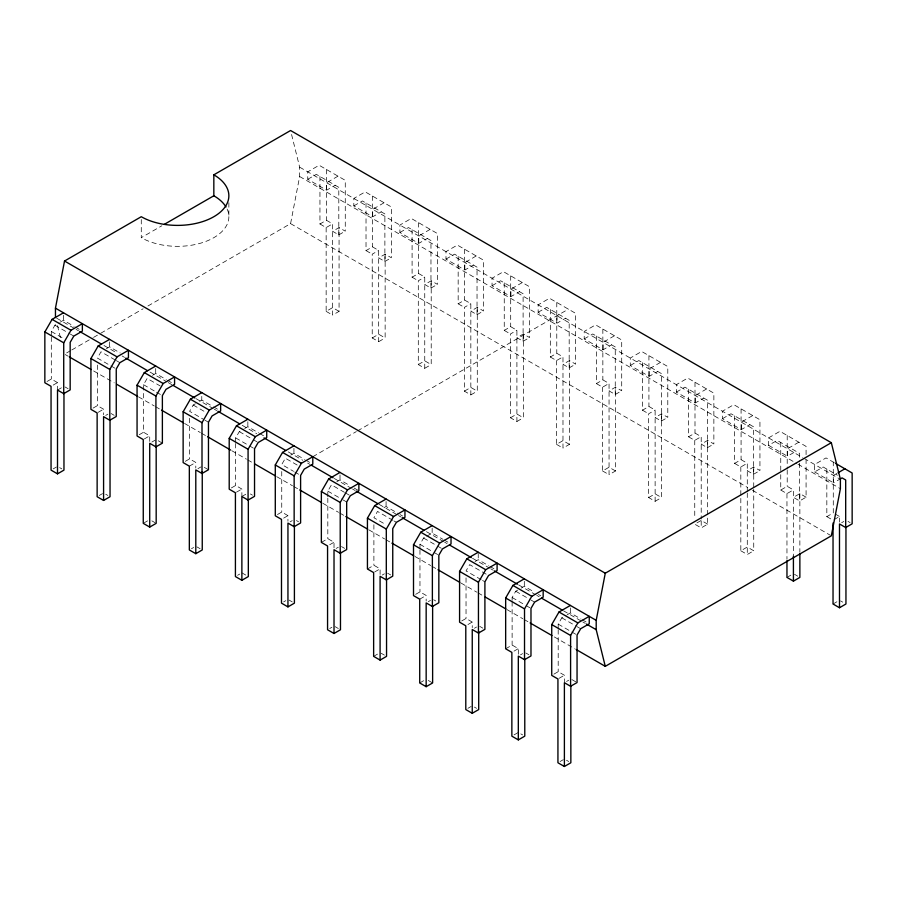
<?xml version="1.0" encoding="UTF-8"?>
<svg xmlns="http://www.w3.org/2000/svg" width="897" height="897" viewBox="0 0 897 897"><rect width="100%" height="100%" fill="white"/><g stroke="black" fill="none" stroke-linecap="round" stroke-linejoin="round"><path stroke-width="0.67" stroke-dasharray="4.49 3.36" d="M147.938 305.989L290.583 223.633L299.654 176.507L299.654 167.167L291.256 133.227M51.308 335.669L51.308 331.475L54.93 325.185L59.213 322.718M149.721 441.425L149.721 435.841L143.52 432.264L143.52 384.712L147.142 378.433L160.115 385.912M195.367 403.796L193.225 405.029L189.592 411.308L203.742 419.482M235.664 442.109L235.664 437.915L239.297 431.625L243.58 429.158M327.82 496.714L327.82 491.119L331.442 484.829L344.414 492.318M419.964 548.515L419.964 544.322L423.597 538.032L425.739 536.798M512.12 600.317L512.12 597.514L515.741 591.235L520.025 588.768M558.192 628.315L558.192 624.121L561.814 617.831L566.097 615.364M141.278 219.507L141.278 237.66L161.841 225.786M60.29 322.101L63.496 320.251L74.115 326.373M307.749 179.299L316.316 174.354L338.808 187.338L338.808 234.891L332.608 231.303L339.066 227.58L345.267 231.157L345.267 180.342L319.141 165.261L307.749 171.843L307.749 179.299L326.62 190.186L335.186 185.242M338.012 176.16L326.62 182.73L326.62 190.186M70.571 350.66L64.528 354.147L68.172 356.244M71.782 349.965L92.335 338.091M93.546 337.395L99.589 333.908M100.8 333.213L143.105 308.781M47.003 381.505L51.308 379.016L57.509 382.604L57.509 389.59M319.949 176.451L319.949 223.992L326.407 220.27L332.608 223.846L332.608 315.094L339.066 311.36L339.066 227.58M106.362 348.698L109.569 346.847L120.187 352.97M353.833 205.895L362.388 200.95L384.88 213.946L384.88 261.487L378.68 257.91L385.138 254.176L391.339 257.764L391.339 206.949L365.225 191.868L353.833 198.439L353.833 205.895L372.692 216.794L381.259 211.849M53.203 385.093L57.509 382.604M319.949 223.992L326.149 227.58L332.608 223.846M57.509 390.06L61.815 387.571M384.084 202.756L372.692 209.337L372.692 216.794M338.808 234.891L345.267 231.157M93.075 408.113L97.381 405.623L103.581 409.2L103.581 414.795M366.021 203.047L366.021 250.599L372.479 246.866L378.68 250.454L378.68 341.69L372.221 337.967L372.221 254.176L378.68 250.454M152.501 375.338L155.708 373.488L166.315 379.61M399.905 232.502L408.471 227.558L430.964 240.542L430.964 288.094L424.752 284.506L431.21 280.783L437.422 284.36L437.422 233.545L411.297 218.464L399.905 225.046L399.905 232.502L418.764 243.39L427.331 238.445M98.199 412.306L103.581 409.2M105.734 415.423L107.887 414.179M430.156 229.363L418.764 235.933L418.764 243.39M384.88 261.487L391.339 257.764M53.203 468.873L56.433 467.012M326.149 227.58L326.149 311.36L332.608 307.637L339.066 311.36M139.214 434.742L143.52 432.264M412.093 229.654L412.093 277.195L418.551 273.473L424.752 277.05L424.752 368.297L418.294 364.563L418.294 280.783L424.752 277.05M199.639 401.318L201.78 400.084L212.398 406.218M445.977 259.098L454.544 254.154L477.036 267.149L477.036 314.69L470.835 311.113L477.282 307.379L483.494 310.967L483.494 260.152L457.369 245.072L445.977 251.642L445.977 259.098L464.848 269.997L473.403 265.052M144.339 438.947L149.721 435.841M151.873 442.053L155.103 440.192M476.24 255.959L464.848 262.541L464.848 269.997M430.964 288.094L437.422 284.36M99.275 495.469L102.505 493.608M372.221 337.967L378.68 334.233L385.138 337.967L385.138 254.176M378.68 341.69L385.138 337.967M185.287 461.35L189.592 458.86L195.793 462.437L195.793 468.032M458.165 256.25L458.165 303.803L464.624 300.069L470.835 303.657L470.835 394.893L464.377 391.159L464.377 307.379L470.835 303.657M244.646 428.542L247.852 426.692L258.471 432.814M492.049 285.706L500.616 280.761L523.108 293.745L523.108 341.297L516.907 337.709L523.366 333.987L529.566 337.564L529.566 286.748L503.441 271.668L492.049 278.249L492.049 285.706L510.92 296.593L519.475 291.648M189.334 466.171L195.793 462.437M197.945 468.66L201.175 466.788M522.312 282.555L510.92 289.137L510.92 296.593M477.036 314.69L483.494 310.967M144.339 522.727L147.568 520.865M418.294 364.563L424.752 360.841L431.21 364.563L431.21 280.783M424.752 368.297L431.21 364.563M231.359 487.946L235.664 485.456L241.876 489.044L241.876 496.03M504.249 282.858L504.249 330.399L510.696 326.676L516.907 330.253L516.907 421.489L510.449 417.767L510.449 333.987L516.907 330.253M290.718 455.138L293.936 453.288L304.543 459.41M538.133 312.302L546.688 307.357L569.18 320.341L569.18 367.893L562.98 364.317L569.438 360.583L575.639 364.16L575.639 313.345L549.525 298.264L538.133 304.845L538.133 312.302L556.992 323.189L565.558 318.256M236.494 492.15L241.876 489.044M241.876 496.501L246.182 494.012M312.795 456.719L356.322 431.592M357.522 430.896L568.384 309.162M523.108 341.297L529.566 337.564M191.487 548.706L193.64 547.473M464.377 391.159L470.835 387.437L477.282 391.159L477.282 307.379M470.835 394.893L477.282 391.159M277.442 514.553L281.748 512.064L287.948 515.64L287.948 521.224M550.321 309.454L550.321 357.006L556.779 353.272L562.98 356.86L562.98 448.096L569.438 444.363L569.438 360.583M336.801 481.745L340.008 479.884L349.438 485.333M584.205 338.909L592.76 333.964L615.252 346.948L615.252 394.489L609.052 390.913L615.51 387.179L621.711 390.767L621.711 339.952L595.597 324.871L584.205 331.442L584.205 338.909L603.064 349.796L611.631 344.852M283.643 518.13L287.948 515.64M550.321 357.006L556.521 360.583L562.98 356.86M290.101 521.852L292.254 520.619M614.456 335.758L603.064 342.34L603.064 349.796M569.18 367.893L575.639 364.16M237.57 575.313L239.723 574.069M510.449 417.767L516.907 414.033L523.366 417.767L523.366 333.987M516.907 421.489L523.366 417.767M321.361 542.393L327.82 538.66L334.02 542.248L334.02 547.832M596.393 336.05L596.393 383.602L602.851 379.868L609.052 383.456L609.052 474.692L615.51 470.97L615.51 387.179M383.938 507.724L386.08 506.491L399.053 513.981M630.277 365.505L638.843 360.56L661.336 373.544L661.336 421.097L655.124 417.509L661.582 413.786L667.794 417.363L667.794 366.548L641.669 351.467L630.277 358.049L630.277 365.505L649.148 376.392L657.703 371.448M329.715 544.726L334.02 542.248M596.393 383.602L602.593 387.179L609.052 383.456M336.173 548.459L338.326 547.215M660.528 362.366L649.148 368.936L649.148 376.392M615.252 394.489L621.711 390.767M283.643 601.909L285.795 600.665M556.521 360.583L556.521 444.363L562.98 440.64L569.438 444.363M367.434 568.99L373.892 565.267L380.093 568.844L380.093 575.829M642.465 362.657L642.465 410.198L648.923 406.476L655.124 410.052L655.124 501.3L648.666 497.566L648.666 413.786L655.124 410.052M426.804 536.182L432.152 533.087L442.77 539.22M676.349 392.101L684.916 387.168L707.408 400.152L707.408 447.693L701.207 444.116L707.666 440.382L713.866 443.97L713.866 393.155L687.741 378.074L676.349 384.645L676.349 392.101L695.22 403L703.775 398.055M374.711 571.95L380.093 568.844M382.245 575.055L384.398 573.811M706.612 388.962L695.22 395.543L695.22 403M661.336 421.097L667.794 417.363M329.715 628.517L331.868 627.272M602.593 387.179L602.593 470.97L609.052 467.236L615.51 470.97M415.659 594.352L419.964 591.863L426.165 595.451L426.165 601.035M688.537 389.253L688.537 436.805L694.996 433.072L701.207 436.66L701.207 519.049M475.018 561.544L478.236 559.694L488.843 565.816M722.421 418.708L730.988 413.764L753.48 426.748L753.48 474.3L747.279 470.712L753.738 466.989L759.938 470.566L759.938 419.751L733.813 404.67L722.421 411.252L722.421 418.708L741.292 429.596L749.858 424.651M419.718 599.174L426.165 595.451M688.537 436.805L694.749 440.382L701.207 436.66M428.318 601.663L430.47 600.418M752.684 415.569L741.292 422.139L741.292 429.596M707.408 447.693L713.866 443.97M373.634 656.357L377.94 653.868M648.666 497.566L655.124 493.843L661.582 497.566L661.582 413.786M655.124 501.3L661.582 497.566M461.731 620.948L466.036 618.47L472.248 622.047L472.248 627.631M734.621 415.86L734.621 463.401L741.079 459.679L747.279 463.256L747.279 491.657M521.09 588.14L524.308 586.29L533.737 591.74M806.078 454.633L806.078 446.392L779.953 431.311L768.561 437.882L768.561 445.338L777.127 440.405L799.619 453.389L799.619 461.776M467.942 624.536L472.248 622.047M734.621 463.401L740.821 466.989L747.279 463.256M474.401 628.259L476.554 627.014M798.823 442.199L787.431 448.78L787.431 456.237L795.987 451.292M753.48 474.3L759.938 470.566M419.718 682.953L425.088 679.848M707.666 524.173L701.207 520.439L694.749 524.173L701.207 527.896L707.666 524.173L707.666 440.382M505.661 648.8L512.12 645.066L518.32 648.643L518.32 654.238M780.749 474.659L780.749 490.042L787.207 486.309L793.419 489.897L793.419 555.523M567.173 614.748L570.38 612.898L580.987 619.02M834.277 462.673L826.025 457.907L814.633 464.489L814.633 471.945L823.199 467.001L837.439 475.219M514.015 651.132L518.32 648.643M780.749 490.042L786.961 493.619L793.419 489.897M520.473 654.866L522.626 653.621M806.078 497.207L799.866 493.619L793.419 497.353L799.619 500.93L806.078 497.207L806.078 460.127M836.923 473.403L833.504 475.376L833.504 482.833L839.928 479.133M467.942 708.316L471.172 706.455M740.821 466.989L740.821 550.769L747.279 547.047L753.738 550.769L753.738 489.325M740.821 550.769L747.279 554.503L753.738 550.769M553.886 674.152L558.192 671.662L564.392 675.25L564.392 682.236M826.832 469.097L826.832 516.638L833.279 512.916L833.279 462.101M559.01 678.356L564.392 675.25M834.109 519.598L839.491 516.493L839.491 522.076M566.545 681.462L568.698 680.218M841.644 522.704L843.797 521.471M514.015 734.912L518.32 732.434L522.626 734.912M786.961 577.41L791.266 574.921M560.087 761.519L563.316 759.658M833.033 604.006L837.338 601.517M299.654 167.167L802.804 457.661M803.992 458.345L839.244 478.695M768.561 445.338L787.431 456.237M814.633 471.945L833.504 482.833M299.654 176.507L796.749 463.502M797.96 464.198L840.399 488.697M835.354 514.104L839.491 516.493M848.013 521.415L850.087 522.615M366.021 250.599L372.221 254.176M412.093 277.195L418.294 280.783M458.165 303.803L464.377 307.379M504.249 330.399L510.449 333.987M642.465 410.198L648.666 413.786M826.832 516.638L833.033 520.226M290.583 223.633L747.672 487.531M752.516 490.334L830.117 535.128M794.495 574.304L797.725 576.166M840.567 600.9L842.72 602.145M326.149 311.36L332.608 315.094M556.521 444.363L562.98 448.096M602.593 470.97L609.052 474.692M75.292 327.057L80.001 329.782M167.504 380.294L172.213 383.019M213.576 406.89L218.285 409.615M259.648 433.498L264.368 436.222M305.72 460.094L310.44 462.818M354.158 488.058L358.867 490.782M400.23 514.654L402.585 516.022M443.948 539.893L448.668 542.618M490.02 566.5L495.918 569.898M538.458 594.464L540.813 595.821M582.175 619.704L586.885 622.428M56.679 318.188L74.866 328.694M76.077 329.39L78.499 330.791M103.962 345.491L117.294 353.194M122.149 355.997L124.571 357.387M150.034 372.087L166.999 381.887M168.221 382.593L171.854 384.69M196.107 398.694L213.071 408.494M214.293 409.189L216.715 410.591M242.179 425.29L256.721 433.688M288.251 451.886L302.794 460.284M307.649 463.087L310.07 464.489M334.323 478.493L351.288 488.293M352.499 488.988L354.932 490.39M379.173 504.383L397.36 514.889M398.571 515.584L401.004 516.986M426.456 531.686L443.432 541.485M444.643 542.192L447.076 543.582M472.528 558.282L489.504 568.081M490.715 568.788L493.148 570.189M518.601 584.889L535.576 594.689M536.787 595.384L539.22 596.785M563.462 610.79L581.648 621.285M582.859 621.991L585.293 623.381M54.93 325.185L69.08 333.359M70.269 334.043L73.801 336.083M115.164 359.955L101.013 351.792L97.381 358.071L116.251 368.97M116.341 360.639L119.873 362.68M193.225 405.029L206.187 412.519M239.297 431.625L252.27 439.115M253.447 439.799L256.979 441.84M297.165 465.038L285.369 458.232L281.748 464.511L293.532 471.317M345.592 493.002L349.135 495.043M392.852 520.282L377.525 511.436L373.892 517.715L385.688 524.521M394.03 520.966L396.384 522.323M423.597 538.032L436.559 545.522M437.747 546.206L441.279 548.246M486.174 574.17L469.669 564.639L466.036 570.918L481.364 579.765M515.741 591.235L529.892 599.409M531.069 600.082L534.612 602.122M561.814 617.831L575.964 626.005M577.141 626.689L580.684 628.73M51.308 331.475L64.281 338.965M143.52 384.712L155.304 391.518M156.493 392.202L161.202 394.927M204.92 420.166L208.463 422.207M235.664 437.915L248.637 445.405M249.815 446.078L253.358 448.13M294.709 472.001L299.43 474.726M327.82 491.119L341.97 499.281M343.147 499.965L346.679 502.006M419.964 544.322L432.937 551.801M434.114 552.485L437.658 554.525M482.552 580.449L484.907 581.805M512.12 597.514L525.081 605.004M526.27 605.688L529.802 607.729M558.192 624.121L577.051 635.009M93.624 370.943L114.244 382.851M138.486 396.844L154.25 405.949M155.461 406.644L160.316 409.447M184.558 423.451L200.323 432.545M201.533 433.251L206.388 436.043M231.841 450.743L246.395 459.141M247.606 459.847L253.672 463.345M276.702 476.643L292.467 485.748M293.678 486.443L298.533 489.246M322.774 503.239L338.539 512.344M339.75 513.039L344.605 515.842M368.846 529.847L384.611 538.94M385.822 539.646L391.888 543.145M414.919 556.443L430.683 565.547M431.894 566.242L436.749 569.046M460.991 583.039L476.756 592.143M477.966 592.839L482.81 595.642M507.063 609.646L522.828 618.739M524.039 619.446L528.882 622.238M554.346 636.937L574.955 648.845M64.999 386.932L68.105 388.715M111.082 413.528L114.177 415.322M158.253 440.763L162.379 443.152M204.325 467.359L208.463 469.748M250.398 493.967L252.461 495.155M296.47 520.563L298.544 521.762M341.51 546.565L344.616 548.359M387.582 573.172L390.688 574.966M433.666 599.768L435.729 600.968M479.738 626.375L482.844 628.158M525.81 652.971L528.916 654.765M571.882 679.578L577.051 682.561M59.662 467.629L61.815 468.873M105.734 494.236L107.887 495.469M151.873 520.865L155.103 522.727M196.869 546.845L200.098 548.706M241.876 572.824L246.182 575.313M289.025 600.048L292.254 601.909M335.097 626.644L338.326 628.517M381.169 653.251L384.398 655.113M428.318 680.475L432.623 682.953M474.401 707.071L476.554 708.316M566.545 760.275L568.698 761.519M57.475 325.633L60.839 339.212M799.866 493.619L799.866 552.272M799.619 463.177L799.619 500.93M787.207 435.493L787.207 468.458M787.207 469.837L787.207 486.309M786.961 493.619L786.961 559.257M780.749 442.49L780.749 473.257M753.738 466.989L753.738 487.934M747.279 493.058L747.279 554.503M741.079 408.864L741.079 459.679M701.207 520.91L701.207 527.896M694.996 382.257L694.996 433.072M694.749 440.382L694.749 518.589M648.923 355.661L648.923 406.476M602.851 329.064L602.851 379.868M570.38 607.919L570.38 612.898M558.192 629.716L558.192 671.662M556.992 315.733L556.992 323.189M556.779 302.457L556.779 353.272M524.308 581.323L524.308 586.29M512.12 601.719L512.12 645.066M510.696 275.861L510.696 326.676M478.236 553.483L478.236 559.694M466.036 577.915L466.036 618.47M464.624 249.254L464.624 300.069M432.152 528.12L432.152 533.087M419.964 549.906L419.964 591.863M418.551 222.658L418.551 273.473M386.08 501.513L386.08 506.491M373.892 524.711L373.892 565.267M372.479 196.051L372.479 246.866M340.008 474.917L340.008 479.884M327.82 498.104L327.82 538.66M326.407 169.455L326.407 220.27M293.936 448.321L293.936 453.288M281.748 471.508L281.748 512.064M247.852 421.713L247.852 426.692M235.664 443.51L235.664 485.456M228.87 202.744L228.87 216.715M201.78 396.362L201.78 400.084M189.592 418.305L189.592 458.86M155.708 368.51L155.708 373.488M109.569 341.88L109.569 346.847M97.381 365.068L97.381 405.623M63.496 315.273L63.496 320.251M51.308 337.07L51.308 379.016M227.12 209.046A51.308 29.623 0 0 1 203.215 242.369A51.308 29.623 0 0 1 141.278 237.66"/><path stroke-width="1.35" d="M55.457 317.493L55.457 308.153L64.528 261.027L141.278 216.715A51.308 29.623 0 0 0 213.834 216.715A51.308 29.623 0 0 0 213.834 174.825L290.583 130.514L831.328 442.703L840.399 479.357L840.399 488.697L831.328 535.834L605.273 666.336L576.177 649.54M605.273 666.336L596.202 629.683L596.202 620.343L605.273 573.217L831.328 442.703M63.967 393.312L63.967 470.118L57.509 473.84L51.051 470.118L51.051 386.327L44.85 382.75L44.85 331.935L52.104 319.366L63.496 312.795M63.721 393.637L63.721 342.822L70.975 330.264L82.367 323.682L82.367 331.139L73.801 336.083L70.168 342.362L70.168 389.915L63.721 393.637L57.509 390.06L57.509 473.84M110.039 419.919L110.039 496.714L103.581 500.448L97.134 496.714L97.134 412.934L90.922 409.346L90.922 358.531L98.177 345.973L109.569 339.391M109.793 420.245L109.793 369.429L117.047 356.86L128.439 350.279L128.439 357.735L119.873 362.68L116.251 368.97L116.251 416.511L109.793 420.245L103.581 416.657L103.581 500.448M156.179 446.549L156.179 523.355L149.721 527.077L143.262 523.355L143.262 439.564L137.062 435.987L137.062 385.172L144.316 372.603L155.708 366.032M155.921 446.874L155.921 396.059L163.187 383.501L174.579 376.919L174.579 384.376L166.012 389.32L162.379 395.599L162.379 443.152L155.921 446.874L149.721 443.297L149.721 527.077M202.251 471.755L202.251 549.951L195.793 553.684L189.334 549.951L189.334 466.171L183.134 462.583L183.134 411.768L190.388 399.21L201.78 392.628M202.004 473.481L202.004 422.666L209.259 410.097L220.651 403.515L220.651 410.983L212.084 415.916L208.463 422.207L208.463 469.748L202.004 473.481L195.793 469.893L195.793 553.684M248.334 499.752L248.334 576.558L241.876 580.281L235.418 576.558L235.418 492.767L229.206 489.19L229.206 438.375L236.472 425.806L247.852 419.235M248.077 500.078L248.077 449.262L255.331 436.693L266.723 430.123L266.723 437.579L258.157 442.524L254.535 448.803L254.535 496.355L248.077 500.078L241.876 496.501L241.876 580.281M294.407 526.348L294.407 603.154L287.948 606.888L281.49 603.154L281.49 519.374L275.289 515.786L275.289 464.971L282.544 452.413L293.936 445.831M294.149 526.685L294.149 475.87L301.403 463.3L312.795 456.719L312.795 464.175L304.24 469.12L300.607 475.41L300.607 522.951L294.149 526.685L287.948 523.097L287.948 606.888M340.479 551.554L340.479 629.761L334.02 633.484L327.562 629.761L327.562 545.97L321.361 542.393L321.361 491.578L328.616 479.009L340.008 472.427M340.221 553.281L340.221 502.466L347.475 489.897L358.867 483.326L358.867 490.782L350.312 495.727L346.679 502.006L346.679 549.558L340.221 553.281L334.02 549.704L334.02 633.484M386.551 579.552L386.551 656.357L380.093 660.091L373.634 656.357L373.634 572.578L367.434 568.99L367.434 518.174L374.688 505.605L386.08 499.035M386.304 579.888L386.304 529.073L393.559 516.504L404.951 509.922L404.951 517.378L396.384 522.323L392.751 528.613L392.751 576.154L386.304 579.888L380.093 576.3L380.093 660.091M432.623 606.159L432.623 682.953L426.165 686.687L419.718 682.953L419.718 599.174L413.506 595.597L413.506 544.782L420.76 532.213L432.152 525.631M432.376 606.484L432.376 555.669L439.631 543.1L451.023 536.529L451.023 543.986L442.456 548.93L438.835 555.209L438.835 602.762L432.376 606.484L426.165 602.907L426.165 686.687M478.706 631.365L478.706 709.561L472.248 713.283L465.79 709.561L465.79 625.781L459.578 622.193L459.578 571.378L466.844 558.809L478.236 552.238M478.449 633.08L478.449 582.265L485.703 569.707L497.095 563.125L497.095 570.582L488.529 575.526L484.907 581.805L484.907 629.358L478.449 633.08L472.248 629.503L472.248 713.283M524.779 659.362L524.779 736.157L518.32 739.89L511.862 736.157L511.862 652.377L505.661 648.8L505.661 597.985L512.916 585.416L524.308 578.834M524.521 659.687L524.521 608.872L531.775 596.303L543.167 589.733L543.167 597.189L534.612 602.122L530.979 608.413L530.979 655.954L524.521 659.687L518.32 656.099L518.32 739.89M570.851 685.958L570.851 762.764L564.392 766.487L557.934 762.764L557.934 678.973L551.733 675.396L551.733 624.581L558.988 612.012L570.38 605.441M570.593 686.283L570.593 635.468L577.859 622.91L589.251 616.329L589.251 623.785L580.684 628.73L577.051 635.009L577.051 682.561L570.593 686.283L564.392 682.707L564.392 766.487M164.252 224.396L213.834 195.77L213.834 174.825M838.056 472.753L844.896 468.806M839.928 479.133L842.07 477.888L845.692 479.985L845.692 527.537L839.491 523.949L839.491 607.74L833.033 604.006L833.033 523.018M845.692 527.537L852.15 523.803L852.15 472.988L835.466 463.357M786.961 560.647L786.961 577.41L793.419 581.133L799.866 577.41L799.866 553.673M839.491 607.74L845.949 604.006L845.949 527.212M64.528 261.027L605.273 573.217M55.457 308.153L596.202 620.343M79.71 331.498L101.529 344.089M125.782 358.094L147.601 370.696M173.065 385.396L194.884 397.988M217.926 411.286L239.746 423.889M263.998 437.893L285.818 450.485M311.281 465.184L333.101 477.787M356.143 491.085L377.962 503.688M402.215 517.692L424.034 530.284M449.498 544.984L471.317 557.586M494.359 570.884L517.39 584.182M541.642 598.187L562.251 610.083M586.503 624.088L596.202 629.683M52.104 319.366L70.975 330.264M98.177 345.973L117.047 356.86M144.316 372.603L163.187 383.501M190.388 399.21L209.259 410.097M236.472 425.806L255.331 436.693M282.544 452.413L301.403 463.3M328.616 479.009L347.475 489.897M374.688 505.605L393.559 516.504M420.76 532.213L439.631 543.1M466.844 558.809L485.703 569.707M512.916 585.416L531.775 596.303M558.988 612.012L577.859 622.91M44.85 331.935L63.721 342.822M90.922 358.531L109.793 369.429M137.062 385.172L155.921 396.059M183.134 411.768L202.004 422.666M229.206 438.375L248.077 449.262M275.289 464.971L294.149 475.87M321.361 491.578L340.221 502.466M367.434 518.174L386.304 529.073M413.506 544.782L432.376 555.669M459.578 571.378L478.449 582.265M505.661 597.985L524.521 608.872M551.733 624.581L570.593 635.468M69.383 356.95L91.202 369.553M116.666 384.252L137.275 396.149M161.527 410.142L183.347 422.745M207.599 436.749L230.63 450.047M254.883 464.041L275.491 475.948M299.744 489.941L321.563 502.544M345.816 516.549L367.635 529.14M391.888 543.145L413.708 555.748M437.96 569.741L459.78 582.344M485.243 597.043L505.852 608.94M530.105 622.944L551.924 635.547M793.419 556.005L793.419 581.133M213.834 195.77A51.308 29.623 0 0 1 225.988 206.938"/></g></svg>
